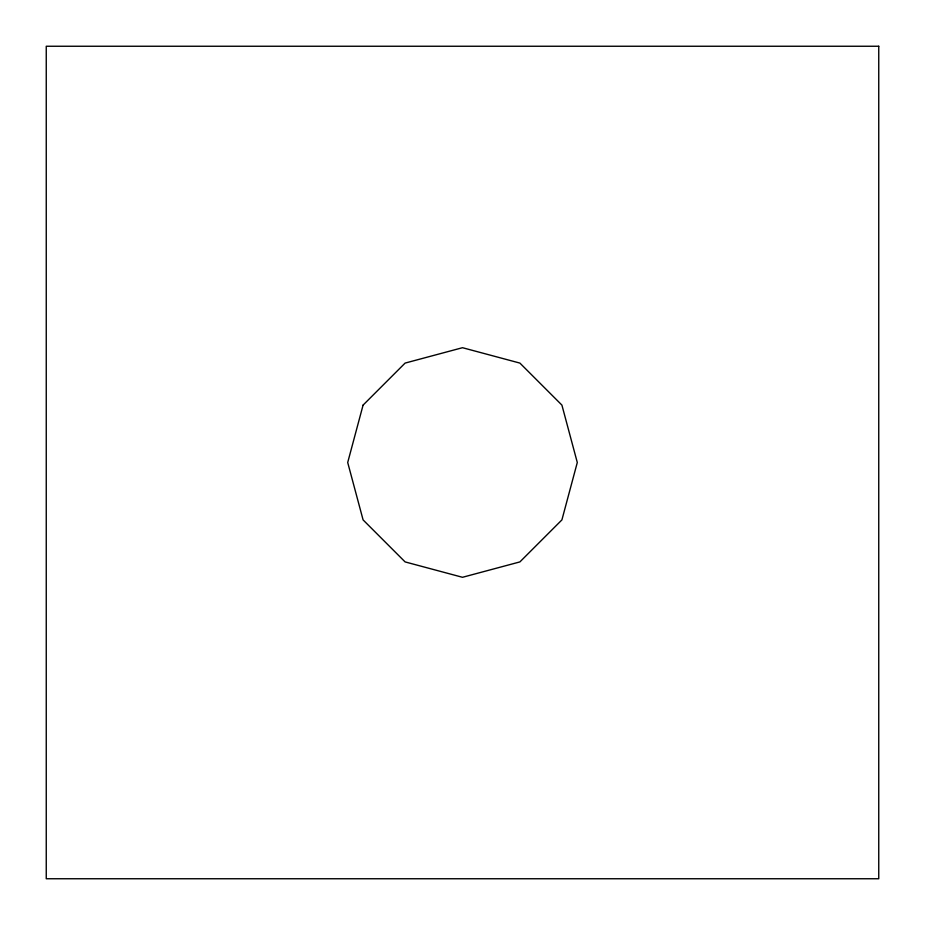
<?xml version="1.0" encoding="UTF-8"?>
<svg xmlns="http://www.w3.org/2000/svg" width="925" height="925" viewBox="0 0 925 925"><rect width="100%" height="100%" fill="white"/><g stroke="black" fill="none" stroke-linecap="round" stroke-linejoin="round"><path stroke-width="1.39" d="M363.086 405.104L347.708 462.5L363.086 519.896L405.104 561.914L462.5 577.293L519.896 561.914L561.914 519.896L577.293 462.5L561.914 405.104L519.896 363.086L462.5 347.708L405.104 363.086L363.086 405.104M878.75 46.25L46.25 46.25L46.25 878.75L878.75 878.75L878.75 46.25"/></g></svg>
